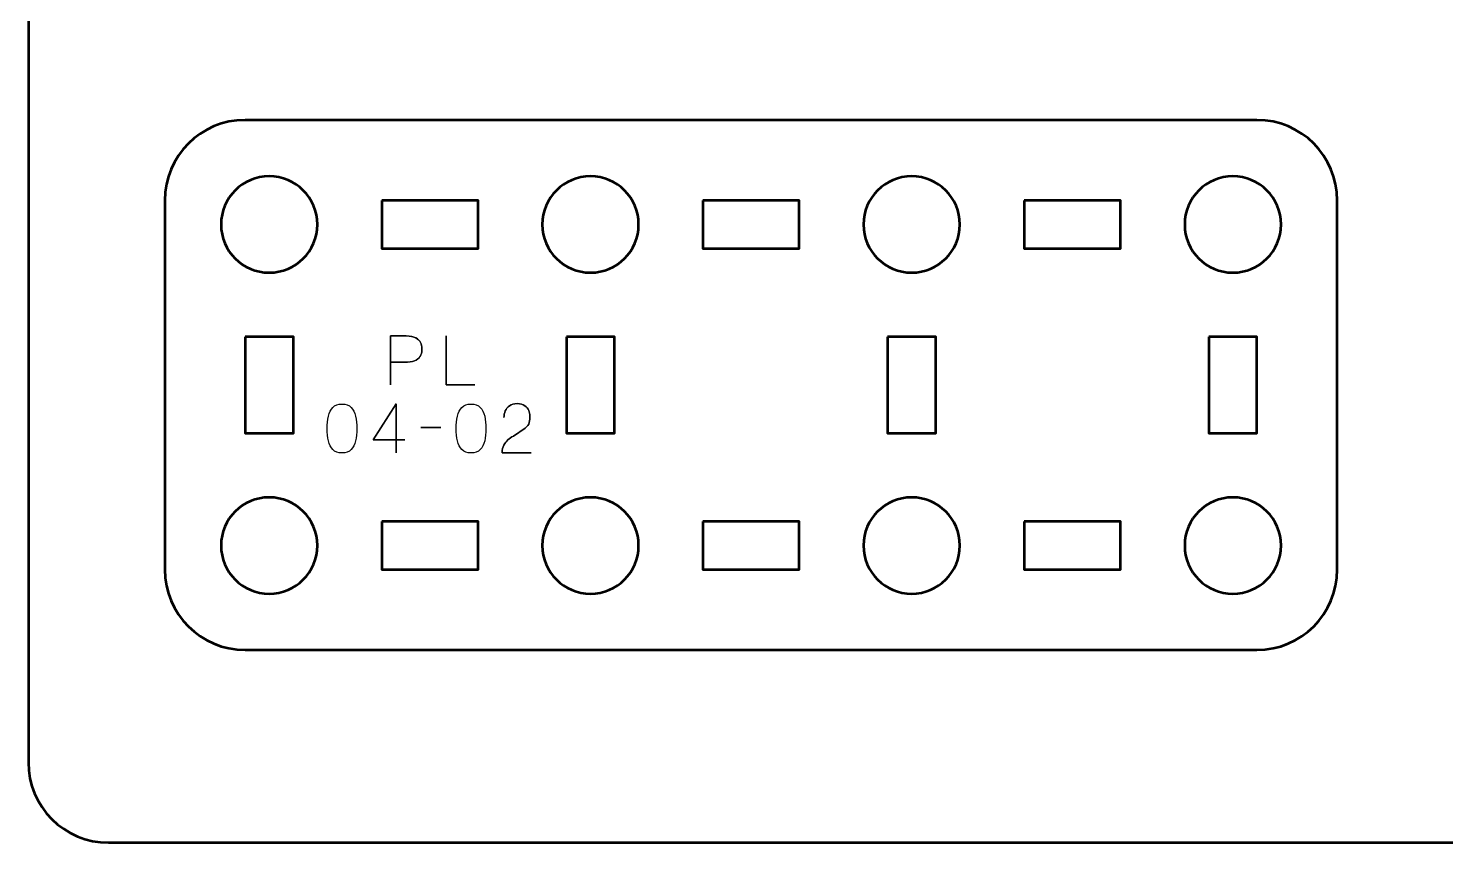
# Model space of a CAD drawing. Header units: centimetres. Extents: x -21 to 0, y -29.7 to 0.
# Drawn here: x -21 to -12.18, y -29.7 to -24.63 of the extents above; entities that cross this region are included whole.
import ezdxf

# ---------------------------------------------------------------- set-up
doc = ezdxf.new("R2010")
doc.units = ezdxf.units.CM
doc.header["$MEASUREMENT"] = 0
doc.layers.add('Layer 1', color=7, linetype='Continuous')

msp = doc.modelspace()

# ---------------------------------------------------------------- linework, layer by layer
at = {"layer": 'Layer 1', "color": 22, "lineweight": 53}
msp.add_open_spline([(-21.00003, -29.19996), (-21.00003, -29.19996), (-21.00003, -0.49992), (-21.00003, -0.49992), (-21.00003, -0.49992), (-21.00003, -0.22295), (-20.77694, 0.00004), (-20.49994, 0.00004), (-20.49994, 0.00004), (-20.49994, 0.00004), (-0.50008, 0.00004), (-0.50008, 0.00004), (-0.50008, 0.00004), (-0.22294, 0.00004), (0.00002, -0.22295), (0.00002, -0.49992), (0.00002, -0.49992), (0.00002, -0.49992), (0.00002, -29.19996), (0.00002, -29.19996), (0.00002, -29.19996), (0.00002, -29.47696), (-0.22294, -29.70005), (-0.50008, -29.70005), (-0.50008, -29.70005), (-0.50008, -29.70005), (-20.49994, -29.70005), (-20.49994, -29.70005), (-20.49994, -29.70005), (-20.77694, -29.70005), (-21.00003, -29.47696), (-21.00003, -29.19996)], degree=3, knots=[0, 0, 0, 0, 0.125, 0.125, 0.125, 0.125, 0.25, 0.25, 0.25, 0.25, 0.375, 0.375, 0.375, 0.375, 0.5, 0.5, 0.5, 0.5, 0.625, 0.625, 0.625, 0.625, 0.75, 0.75, 0.75, 0.75, 0.875, 0.875, 0.875, 0.875, 1, 1, 1, 1], dxfattribs=at)
at = {"layer": 'Layer 1', "color": 114, "lineweight": 53}
msp.add_open_spline([(-19.64992, -25.20001), (-19.64992, -25.20001), (-13.34996, -25.20001), (-13.34996, -25.20001), (-13.34996, -25.20001), (-13.07299, -25.20001), (-12.85, -25.42311), (-12.85, -25.70011), (-12.85, -25.70011), (-12.85, -25.70011), (-12.85, -28.00003), (-12.85, -28.00003), (-12.85, -28.00003), (-12.85, -28.27704), (-13.07299, -28.49999), (-13.34996, -28.49999), (-13.34996, -28.49999), (-13.34996, -28.49999), (-19.64992, -28.49999), (-19.64992, -28.49999), (-19.64992, -28.49999), (-19.92692, -28.49999), (-20.15001, -28.27704), (-20.15001, -28.00003), (-20.15001, -28.00003), (-20.15001, -28.00003), (-20.15001, -25.70011), (-20.15001, -25.70011), (-20.15001, -25.70011), (-20.15001, -25.42311), (-19.92692, -25.20001), (-19.64992, -25.20001)], degree=3, knots=[0, 0, 0, 0, 0.125, 0.125, 0.125, 0.125, 0.25, 0.25, 0.25, 0.25, 0.375, 0.375, 0.375, 0.375, 0.5, 0.5, 0.5, 0.5, 0.625, 0.625, 0.625, 0.625, 0.75, 0.75, 0.75, 0.75, 0.875, 0.875, 0.875, 0.875, 1, 1, 1, 1], dxfattribs=at)
at = {"layer": 'Layer 1', "lineweight": 53}
for points in [[(-19.19998, -25.85004), (-19.19998, -26.01581), (-19.33421, -26.15004), (-19.49999, -26.15004), (-19.49999, -26.15004), (-19.66565, -26.15004), (-19.79999, -26.01581), (-19.79999, -25.85004), (-19.79999, -25.85004), (-19.79999, -25.68438), (-19.66565, -25.55004), (-19.49999, -25.55004), (-19.49999, -25.55004), (-19.33421, -25.55004), (-19.19998, -25.68438), (-19.19998, -25.85004)], [(-17.19992, -25.85004), (-17.19992, -26.01581), (-17.33429, -26.15004), (-17.49992, -26.15004), (-17.49992, -26.15004), (-17.66569, -26.15004), (-17.79992, -26.01581), (-17.79992, -25.85004), (-17.79992, -25.85004), (-17.79992, -25.68438), (-17.66569, -25.55004), (-17.49992, -25.55004), (-17.49992, -25.55004), (-17.33429, -25.55004), (-17.19992, -25.68438), (-17.19992, -25.85004)], [(-15.2, -25.85004), (-15.2, -26.01581), (-15.33432, -26.15004), (-15.49999, -26.15004), (-15.49999, -26.15004), (-15.66562, -26.15004), (-15.79999, -26.01581), (-15.79999, -25.85004), (-15.79999, -25.85004), (-15.79999, -25.68438), (-15.66562, -25.55004), (-15.49999, -25.55004), (-15.49999, -25.55004), (-15.33432, -25.55004), (-15.2, -25.68438), (-15.2, -25.85004)], [(-13.20003, -25.85004), (-13.20003, -26.01581), (-13.33426, -26.15004), (-13.50003, -26.15004), (-13.50003, -26.15004), (-13.6657, -26.15004), (-13.80003, -26.01581), (-13.80003, -25.85004), (-13.80003, -25.85004), (-13.80003, -25.68438), (-13.6657, -25.55004), (-13.50003, -25.55004), (-13.50003, -25.55004), (-13.33426, -25.55004), (-13.20003, -25.68438), (-13.20003, -25.85004)], [(-18.79997, -25.70011), (-18.79997, -25.70011), (-18.19997, -25.70011), (-18.19997, -25.70011), (-18.19997, -25.70011), (-18.19997, -25.70011), (-18.19997, -26.00011), (-18.19997, -26.00011), (-18.19997, -26.00011), (-18.19997, -26.00011), (-18.79997, -26.00011), (-18.79997, -26.00011), (-18.79997, -26.00011), (-18.79997, -26.00011), (-18.79997, -25.70011), (-18.79997, -25.70011)], [(-16.80001, -25.70011), (-16.80001, -25.70011), (-16.20001, -25.70011), (-16.20001, -25.70011), (-16.20001, -25.70011), (-16.20001, -25.70011), (-16.20001, -26.00011), (-16.20001, -26.00011), (-16.20001, -26.00011), (-16.20001, -26.00011), (-16.80001, -26.00011), (-16.80001, -26.00011), (-16.80001, -26.00011), (-16.80001, -26.00011), (-16.80001, -25.70011), (-16.80001, -25.70011)], [(-14.79995, -25.70011), (-14.79995, -25.70011), (-14.19994, -25.70011), (-14.19994, -25.70011), (-14.19994, -25.70011), (-14.19994, -25.70011), (-14.19994, -26.00011), (-14.19994, -26.00011), (-14.19994, -26.00011), (-14.19994, -26.00011), (-14.79995, -26.00011), (-14.79995, -26.00011), (-14.79995, -26.00011), (-14.79995, -26.00011), (-14.79995, -25.70011), (-14.79995, -25.70011)], [(-19.64992, -26.55006), (-19.64992, -26.55006), (-19.34991, -26.55006), (-19.34991, -26.55006), (-19.34991, -26.55006), (-19.34991, -26.55006), (-19.34991, -27.15005), (-19.34991, -27.15005), (-19.34991, -27.15005), (-19.34991, -27.15005), (-19.64992, -27.15005), (-19.64992, -27.15005), (-19.64992, -27.15005), (-19.64992, -27.15005), (-19.64992, -26.55006), (-19.64992, -26.55006)], [(-17.64999, -26.55006), (-17.64999, -26.55006), (-17.34999, -26.55006), (-17.34999, -26.55006), (-17.34999, -26.55006), (-17.34999, -26.55006), (-17.34999, -27.15005), (-17.34999, -27.15005), (-17.34999, -27.15005), (-17.34999, -27.15005), (-17.64999, -27.15005), (-17.64999, -27.15005), (-17.64999, -27.15005), (-17.64999, -27.15005), (-17.64999, -26.55006), (-17.64999, -26.55006)], [(-15.65006, -26.55006), (-15.65006, -26.55006), (-15.35006, -26.55006), (-15.35006, -26.55006), (-15.35006, -26.55006), (-15.35006, -26.55006), (-15.35006, -27.15005), (-15.35006, -27.15005), (-15.35006, -27.15005), (-15.35006, -27.15005), (-15.65006, -27.15005), (-15.65006, -27.15005), (-15.65006, -27.15005), (-15.65006, -27.15005), (-15.65006, -26.55006), (-15.65006, -26.55006)], [(-13.64996, -26.55006), (-13.64996, -26.55006), (-13.34996, -26.55006), (-13.34996, -26.55006), (-13.34996, -26.55006), (-13.34996, -26.55006), (-13.34996, -27.15005), (-13.34996, -27.15005), (-13.34996, -27.15005), (-13.34996, -27.15005), (-13.64996, -27.15005), (-13.64996, -27.15005), (-13.64996, -27.15005), (-13.64996, -27.15005), (-13.64996, -26.55006), (-13.64996, -26.55006)], [(-19.19998, -27.8501), (-19.19998, -28.01573), (-19.33421, -28.15011), (-19.49999, -28.15011), (-19.49999, -28.15011), (-19.66565, -28.15011), (-19.79999, -28.01573), (-19.79999, -27.8501), (-19.79999, -27.8501), (-19.79999, -27.68433), (-19.66565, -27.5501), (-19.49999, -27.5501), (-19.49999, -27.5501), (-19.33421, -27.5501), (-19.19998, -27.68433), (-19.19998, -27.8501)], [(-17.19992, -27.8501), (-17.19992, -28.01573), (-17.33429, -28.15011), (-17.49992, -28.15011), (-17.49992, -28.15011), (-17.66569, -28.15011), (-17.79992, -28.01573), (-17.79992, -27.8501), (-17.79992, -27.8501), (-17.79992, -27.68433), (-17.66569, -27.5501), (-17.49992, -27.5501), (-17.49992, -27.5501), (-17.33429, -27.5501), (-17.19992, -27.68433), (-17.19992, -27.8501)], [(-15.2, -27.8501), (-15.2, -28.01573), (-15.33432, -28.15011), (-15.49999, -28.15011), (-15.49999, -28.15011), (-15.66562, -28.15011), (-15.79999, -28.01573), (-15.79999, -27.8501), (-15.79999, -27.8501), (-15.79999, -27.68433), (-15.66562, -27.5501), (-15.49999, -27.5501), (-15.49999, -27.5501), (-15.33432, -27.5501), (-15.2, -27.68433), (-15.2, -27.8501)], [(-13.20003, -27.8501), (-13.20003, -28.01573), (-13.33426, -28.15011), (-13.50003, -28.15011), (-13.50003, -28.15011), (-13.6657, -28.15011), (-13.80003, -28.01573), (-13.80003, -27.8501), (-13.80003, -27.8501), (-13.80003, -27.68433), (-13.6657, -27.5501), (-13.50003, -27.5501), (-13.50003, -27.5501), (-13.33426, -27.5501), (-13.20003, -27.68433), (-13.20003, -27.8501)], [(-18.79997, -27.70003), (-18.79997, -27.70003), (-18.19997, -27.70003), (-18.19997, -27.70003), (-18.19997, -27.70003), (-18.19997, -27.70003), (-18.19997, -28.00003), (-18.19997, -28.00003), (-18.19997, -28.00003), (-18.19997, -28.00003), (-18.79997, -28.00003), (-18.79997, -28.00003), (-18.79997, -28.00003), (-18.79997, -28.00003), (-18.79997, -27.70003), (-18.79997, -27.70003)], [(-16.80001, -27.70003), (-16.80001, -27.70003), (-16.20001, -27.70003), (-16.20001, -27.70003), (-16.20001, -27.70003), (-16.20001, -27.70003), (-16.20001, -28.00003), (-16.20001, -28.00003), (-16.20001, -28.00003), (-16.20001, -28.00003), (-16.80001, -28.00003), (-16.80001, -28.00003), (-16.80001, -28.00003), (-16.80001, -28.00003), (-16.80001, -27.70003), (-16.80001, -27.70003)], [(-14.79995, -27.70003), (-14.79995, -27.70003), (-14.19994, -27.70003), (-14.19994, -27.70003), (-14.19994, -27.70003), (-14.19994, -27.70003), (-14.19994, -28.00003), (-14.19994, -28.00003), (-14.19994, -28.00003), (-14.19994, -28.00003), (-14.79995, -28.00003), (-14.79995, -28.00003), (-14.79995, -28.00003), (-14.79995, -28.00003), (-14.79995, -27.70003), (-14.79995, -27.70003)]]:
    msp.add_open_spline(points, degree=3, knots=[0, 0, 0, 0, 0.25, 0.25, 0.25, 0.25, 0.5, 0.5, 0.5, 0.5, 0.75, 0.75, 0.75, 0.75, 1, 1, 1, 1], dxfattribs=at)
at = {"layer": 'Layer 1', "color": 40, "lineweight": 30}
for points, knots in [([(-18.74455, -26.85005), (-18.74455, -26.85005), (-18.74455, -26.54484), (-18.74455, -26.54484), (-18.74455, -26.54484), (-18.74455, -26.54484), (-18.64725, -26.54484), (-18.64725, -26.54484), (-18.64725, -26.54484), (-18.62164, -26.54512), (-18.60164, -26.54882), (-18.58745, -26.55598), (-18.58745, -26.55598), (-18.57356, -26.56329), (-18.56375, -26.57281), (-18.5581, -26.58466), (-18.5581, -26.58466), (-18.5526, -26.59652), (-18.54957, -26.60932), (-18.549, -26.62312), (-18.549, -26.62312), (-18.54833, -26.63716), (-18.55066, -26.65053), (-18.55616, -26.66319), (-18.55616, -26.66319), (-18.5617, -26.67589), (-18.57119, -26.68637), (-18.58442, -26.69448), (-18.58442, -26.69448), (-18.59793, -26.70263), (-18.61614, -26.70676), (-18.63928, -26.70704), (-18.63928, -26.70704), (-18.63928, -26.70704), (-18.74455, -26.70704), (-18.74455, -26.70704), (-18.74455, -26.70704), (-18.74455, -26.70704), (-18.63928, -26.70704), (-18.63928, -26.70704), (-18.63928, -26.70704), (-18.61652, -26.70676), (-18.5985, -26.70263), (-18.58499, -26.69448), (-18.58499, -26.69448), (-18.57161, -26.68637), (-18.56209, -26.67589), (-18.55645, -26.66319), (-18.55645, -26.66319), (-18.55094, -26.65053), (-18.54847, -26.63716), (-18.549, -26.62312), (-18.549, -26.62312), (-18.54957, -26.60932), (-18.5526, -26.59652), (-18.55824, -26.58466), (-18.55824, -26.58466), (-18.56403, -26.57281), (-18.57394, -26.56329), (-18.58788, -26.55598), (-18.58788, -26.55598), (-18.60206, -26.54882), (-18.62192, -26.54512), (-18.64725, -26.54484), (-18.64725, -26.54484), (-18.64725, -26.54484), (-18.74455, -26.54484), (-18.74455, -26.54484), (-18.74455, -26.54484), (-18.74455, -26.54484), (-18.74455, -26.85005), (-18.74455, -26.85005)], [0, 0, 0, 0, 0.0555556, 0.0555556, 0.0555556, 0.0555556, 0.1111111, 0.1111111, 0.1111111, 0.1111111, 0.1666667, 0.1666667, 0.1666667, 0.1666667, 0.2222222, 0.2222222, 0.2222222, 0.2222222, 0.2777778, 0.2777778, 0.2777778, 0.2777778, 0.3333333, 0.3333333, 0.3333333, 0.3333333, 0.3888889, 0.3888889, 0.3888889, 0.3888889, 0.4444444, 0.4444444, 0.4444444, 0.4444444, 0.5, 0.5, 0.5, 0.5, 0.5555556, 0.5555556, 0.5555556, 0.5555556, 0.6111111, 0.6111111, 0.6111111, 0.6111111, 0.6666667, 0.6666667, 0.6666667, 0.6666667, 0.7222222, 0.7222222, 0.7222222, 0.7222222, 0.7777778, 0.7777778, 0.7777778, 0.7777778, 0.8333333, 0.8333333, 0.8333333, 0.8333333, 0.8888889, 0.8888889, 0.8888889, 0.8888889, 0.9444444, 0.9444444, 0.9444444, 0.9444444, 1, 1, 1, 1]), ([(-18.21994, -26.85005), (-18.21994, -26.85005), (-18.39813, -26.85005), (-18.39813, -26.85005), (-18.39813, -26.85005), (-18.39813, -26.85005), (-18.39813, -26.54484), (-18.39813, -26.54484), (-18.39813, -26.54484), (-18.39813, -26.54484), (-18.39813, -26.85005), (-18.39813, -26.85005), (-18.39813, -26.85005), (-18.39813, -26.85005), (-18.21994, -26.85005), (-18.21994, -26.85005)], [0, 0, 0, 0, 0.25, 0.25, 0.25, 0.25, 0.5, 0.5, 0.5, 0.5, 0.75, 0.75, 0.75, 0.75, 1, 1, 1, 1]), ([(-19.04702, -27.27338), (-19.0225, -27.27314), (-19.00349, -27.26622), (-18.98997, -27.25271), (-18.98997, -27.25271), (-18.9766, -27.23923), (-18.96726, -27.22103), (-18.962, -27.19803), (-18.962, -27.19803), (-18.95692, -27.17513), (-18.95441, -27.14952), (-18.9547, -27.12098), (-18.9547, -27.12098), (-18.95441, -27.09287), (-18.95692, -27.06725), (-18.962, -27.04422), (-18.962, -27.04422), (-18.96726, -27.0215), (-18.9766, -27.0033), (-18.98997, -26.9895), (-18.98997, -26.9895), (-19.00349, -26.97603), (-19.0225, -26.96897), (-19.04702, -26.96858), (-19.04702, -26.96858), (-19.07171, -26.96897), (-19.09073, -26.97603), (-19.1041, -26.9895), (-19.1041, -26.9895), (-19.11757, -27.0033), (-19.12682, -27.0215), (-19.13193, -27.04422), (-19.13193, -27.04422), (-19.13715, -27.06725), (-19.13962, -27.09287), (-19.13923, -27.12098), (-19.13923, -27.12098), (-19.13962, -27.14952), (-19.13715, -27.17513), (-19.13193, -27.19803), (-19.13193, -27.19803), (-19.12682, -27.22103), (-19.11757, -27.23923), (-19.1041, -27.25271), (-19.1041, -27.25271), (-19.09073, -27.26622), (-19.07171, -27.27314), (-19.04702, -27.27338)], [0, 0, 0, 0, 0.0833333, 0.0833333, 0.0833333, 0.0833333, 0.1666667, 0.1666667, 0.1666667, 0.1666667, 0.25, 0.25, 0.25, 0.25, 0.3333333, 0.3333333, 0.3333333, 0.3333333, 0.4166667, 0.4166667, 0.4166667, 0.4166667, 0.5, 0.5, 0.5, 0.5, 0.5833333, 0.5833333, 0.5833333, 0.5833333, 0.6666667, 0.6666667, 0.6666667, 0.6666667, 0.75, 0.75, 0.75, 0.75, 0.8333333, 0.8333333, 0.8333333, 0.8333333, 0.9166667, 0.9166667, 0.9166667, 0.9166667, 1, 1, 1, 1]), ([(-19.04702, -27.27338), (-19.0225, -27.27314), (-19.00349, -27.26622), (-18.98997, -27.25271), (-18.98997, -27.25271), (-18.9766, -27.23923), (-18.96726, -27.22103), (-18.962, -27.19803), (-18.962, -27.19803), (-18.95692, -27.17513), (-18.95441, -27.14952), (-18.9547, -27.12098), (-18.9547, -27.12098), (-18.95441, -27.09287), (-18.95692, -27.06725), (-18.962, -27.04422), (-18.962, -27.04422), (-18.96726, -27.0215), (-18.9766, -27.0033), (-18.98997, -26.9895), (-18.98997, -26.9895), (-19.00349, -26.97603), (-19.0225, -26.96897), (-19.04702, -26.96858), (-19.04702, -26.96858), (-19.07171, -26.96897), (-19.09073, -26.97603), (-19.1041, -26.9895), (-19.1041, -26.9895), (-19.11757, -27.0033), (-19.12682, -27.0215), (-19.13193, -27.04422), (-19.13193, -27.04422), (-19.13715, -27.06725), (-19.13962, -27.09287), (-19.13923, -27.12098), (-19.13923, -27.12098), (-19.13962, -27.14952), (-19.13715, -27.17513), (-19.13193, -27.19803), (-19.13193, -27.19803), (-19.12682, -27.22103), (-19.11757, -27.23923), (-19.1041, -27.25271), (-19.1041, -27.25271), (-19.09073, -27.26622), (-19.07171, -27.27314), (-19.04702, -27.27338)], [0, 0, 0, 0, 0.0833333, 0.0833333, 0.0833333, 0.0833333, 0.1666667, 0.1666667, 0.1666667, 0.1666667, 0.25, 0.25, 0.25, 0.25, 0.3333333, 0.3333333, 0.3333333, 0.3333333, 0.4166667, 0.4166667, 0.4166667, 0.4166667, 0.5, 0.5, 0.5, 0.5, 0.5833333, 0.5833333, 0.5833333, 0.5833333, 0.6666667, 0.6666667, 0.6666667, 0.6666667, 0.75, 0.75, 0.75, 0.75, 0.8333333, 0.8333333, 0.8333333, 0.8333333, 0.9166667, 0.9166667, 0.9166667, 0.9166667, 1, 1, 1, 1]), ([(-18.71012, -27.27338), (-18.71012, -27.27338), (-18.71012, -26.96816), (-18.71012, -26.96816), (-18.71012, -26.96816), (-18.71012, -26.96816), (-18.85398, -27.1921), (-18.85398, -27.1921), (-18.85398, -27.1921), (-18.85398, -27.1921), (-18.65596, -27.1921), (-18.65596, -27.1921), (-18.65596, -27.1921), (-18.65596, -27.1921), (-18.85398, -27.1921), (-18.85398, -27.1921), (-18.85398, -27.1921), (-18.85398, -27.1921), (-18.71012, -26.96816), (-18.71012, -26.96816), (-18.71012, -26.96816), (-18.71012, -26.96816), (-18.71012, -27.27338), (-18.71012, -27.27338)], [0, 0, 0, 0, 0.1666667, 0.1666667, 0.1666667, 0.1666667, 0.3333333, 0.3333333, 0.3333333, 0.3333333, 0.5, 0.5, 0.5, 0.5, 0.6666667, 0.6666667, 0.6666667, 0.6666667, 0.8333333, 0.8333333, 0.8333333, 0.8333333, 1, 1, 1, 1]), ([(-18.24337, -27.27338), (-18.21885, -27.27314), (-18.19983, -27.26622), (-18.18632, -27.25271), (-18.18632, -27.25271), (-18.17295, -27.23923), (-18.1636, -27.22103), (-18.15835, -27.19803), (-18.15835, -27.19803), (-18.15327, -27.17513), (-18.15076, -27.14952), (-18.15104, -27.12098), (-18.15104, -27.12098), (-18.15076, -27.09287), (-18.15327, -27.06725), (-18.15835, -27.04422), (-18.15835, -27.04422), (-18.1636, -27.0215), (-18.17295, -27.0033), (-18.18632, -26.9895), (-18.18632, -26.9895), (-18.19983, -26.97603), (-18.21885, -26.96897), (-18.24337, -26.96858), (-18.24337, -26.96858), (-18.26802, -26.96897), (-18.28707, -26.97603), (-18.30041, -26.9895), (-18.30041, -26.9895), (-18.31392, -27.0033), (-18.32316, -27.0215), (-18.32824, -27.04422), (-18.32824, -27.04422), (-18.3335, -27.06725), (-18.33597, -27.09287), (-18.33558, -27.12098), (-18.33558, -27.12098), (-18.33597, -27.14952), (-18.3335, -27.17513), (-18.32824, -27.19803), (-18.32824, -27.19803), (-18.32316, -27.22103), (-18.31392, -27.23923), (-18.30041, -27.25271), (-18.30041, -27.25271), (-18.28707, -27.26622), (-18.26802, -27.27314), (-18.24337, -27.27338)], [0, 0, 0, 0, 0.0833333, 0.0833333, 0.0833333, 0.0833333, 0.1666667, 0.1666667, 0.1666667, 0.1666667, 0.25, 0.25, 0.25, 0.25, 0.3333333, 0.3333333, 0.3333333, 0.3333333, 0.4166667, 0.4166667, 0.4166667, 0.4166667, 0.5, 0.5, 0.5, 0.5, 0.5833333, 0.5833333, 0.5833333, 0.5833333, 0.6666667, 0.6666667, 0.6666667, 0.6666667, 0.75, 0.75, 0.75, 0.75, 0.8333333, 0.8333333, 0.8333333, 0.8333333, 0.9166667, 0.9166667, 0.9166667, 0.9166667, 1, 1, 1, 1]), ([(-18.24337, -27.27338), (-18.21885, -27.27314), (-18.19983, -27.26622), (-18.18632, -27.25271), (-18.18632, -27.25271), (-18.17295, -27.23923), (-18.1636, -27.22103), (-18.15835, -27.19803), (-18.15835, -27.19803), (-18.15327, -27.17513), (-18.15076, -27.14952), (-18.15104, -27.12098), (-18.15104, -27.12098), (-18.15076, -27.09287), (-18.15327, -27.06725), (-18.15835, -27.04422), (-18.15835, -27.04422), (-18.1636, -27.0215), (-18.17295, -27.0033), (-18.18632, -26.9895), (-18.18632, -26.9895), (-18.19983, -26.97603), (-18.21885, -26.96897), (-18.24337, -26.96858), (-18.24337, -26.96858), (-18.26802, -26.96897), (-18.28707, -26.97603), (-18.30041, -26.9895), (-18.30041, -26.9895), (-18.31392, -27.0033), (-18.32316, -27.0215), (-18.32824, -27.04422), (-18.32824, -27.04422), (-18.3335, -27.06725), (-18.33597, -27.09287), (-18.33558, -27.12098), (-18.33558, -27.12098), (-18.33597, -27.14952), (-18.3335, -27.17513), (-18.32824, -27.19803), (-18.32824, -27.19803), (-18.32316, -27.22103), (-18.31392, -27.23923), (-18.30041, -27.25271), (-18.30041, -27.25271), (-18.28707, -27.26622), (-18.26802, -27.27314), (-18.24337, -27.27338)], [0, 0, 0, 0, 0.0833333, 0.0833333, 0.0833333, 0.0833333, 0.1666667, 0.1666667, 0.1666667, 0.1666667, 0.25, 0.25, 0.25, 0.25, 0.3333333, 0.3333333, 0.3333333, 0.3333333, 0.4166667, 0.4166667, 0.4166667, 0.4166667, 0.5, 0.5, 0.5, 0.5, 0.5833333, 0.5833333, 0.5833333, 0.5833333, 0.6666667, 0.6666667, 0.6666667, 0.6666667, 0.75, 0.75, 0.75, 0.75, 0.8333333, 0.8333333, 0.8333333, 0.8333333, 0.9166667, 0.9166667, 0.9166667, 0.9166667, 1, 1, 1, 1]), ([(-17.86868, -27.27338), (-17.86868, -27.27338), (-18.05033, -27.27338), (-18.05033, -27.27338), (-18.05033, -27.27338), (-18.04976, -27.25313), (-18.04602, -27.23673), (-18.03928, -27.22392), (-18.03928, -27.22392), (-18.03269, -27.21126), (-18.02411, -27.20064), (-18.01367, -27.1921), (-18.01367, -27.1921), (-18.00334, -27.18381), (-17.99201, -27.1757), (-17.97963, -27.16797), (-17.97963, -27.16797), (-17.97963, -27.16797), (-17.90727, -27.11975), (-17.90727, -27.11975), (-17.90727, -27.11975), (-17.89295, -27.10927), (-17.88427, -27.09699), (-17.88124, -27.08324), (-17.88124, -27.08324), (-17.87835, -27.06944), (-17.87708, -27.0554), (-17.87764, -27.0409), (-17.87764, -27.0409), (-17.8775, -27.03113), (-17.87986, -27.02037), (-17.88452, -27.00866), (-17.88452, -27.00866), (-17.88935, -26.99723), (-17.89736, -26.98732), (-17.90865, -26.97878), (-17.90865, -26.97878), (-17.92008, -26.97049), (-17.93567, -26.96608), (-17.9555, -26.96569), (-17.9555, -26.96569), (-17.97561, -26.96608), (-17.99187, -26.97049), (-18.00401, -26.97892), (-18.00401, -26.97892), (-18.01628, -26.98746), (-18.0251, -26.99832), (-18.03046, -27.01145), (-18.03046, -27.01145), (-18.03597, -27.02478), (-18.03861, -27.03857), (-18.03847, -27.05276), (-18.03847, -27.05276), (-18.03861, -27.03857), (-18.03597, -27.02478), (-18.03046, -27.01145), (-18.03046, -27.01145), (-18.0251, -26.99832), (-18.01628, -26.98746), (-18.00401, -26.97892), (-18.00401, -26.97892), (-17.99187, -26.97049), (-17.97561, -26.96608), (-17.9555, -26.96569), (-17.9555, -26.96569), (-17.93567, -26.96608), (-17.92008, -26.97049), (-17.90865, -26.97878), (-17.90865, -26.97878), (-17.89736, -26.98732), (-17.88935, -26.99723), (-17.88452, -27.00866), (-17.88452, -27.00866), (-17.87986, -27.02037), (-17.8775, -27.03113), (-17.87764, -27.0409), (-17.87764, -27.0409), (-17.87708, -27.0554), (-17.87835, -27.06944), (-17.88124, -27.08324), (-17.88124, -27.08324), (-17.88427, -27.09699), (-17.89295, -27.10927), (-17.90727, -27.11975), (-17.90727, -27.11975), (-17.90727, -27.11975), (-17.97963, -27.16797), (-17.97963, -27.16797), (-17.97963, -27.16797), (-17.99201, -27.1757), (-18.00334, -27.18381), (-18.01367, -27.1921), (-18.01367, -27.1921), (-18.02411, -27.20064), (-18.03269, -27.21126), (-18.03928, -27.22392), (-18.03928, -27.22392), (-18.04602, -27.23673), (-18.04976, -27.25313), (-18.05033, -27.27338), (-18.05033, -27.27338), (-18.05033, -27.27338), (-17.86868, -27.27338), (-17.86868, -27.27338)], [0, 0, 0, 0, 0.0384615, 0.0384615, 0.0384615, 0.0384615, 0.0769231, 0.0769231, 0.0769231, 0.0769231, 0.1153846, 0.1153846, 0.1153846, 0.1153846, 0.1538462, 0.1538462, 0.1538462, 0.1538462, 0.1923077, 0.1923077, 0.1923077, 0.1923077, 0.2307692, 0.2307692, 0.2307692, 0.2307692, 0.2692308, 0.2692308, 0.2692308, 0.2692308, 0.3076923, 0.3076923, 0.3076923, 0.3076923, 0.3461538, 0.3461538, 0.3461538, 0.3461538, 0.3846154, 0.3846154, 0.3846154, 0.3846154, 0.4230769, 0.4230769, 0.4230769, 0.4230769, 0.4615385, 0.4615385, 0.4615385, 0.4615385, 0.5, 0.5, 0.5, 0.5, 0.5384615, 0.5384615, 0.5384615, 0.5384615, 0.5769231, 0.5769231, 0.5769231, 0.5769231, 0.6153846, 0.6153846, 0.6153846, 0.6153846, 0.6538462, 0.6538462, 0.6538462, 0.6538462, 0.6923077, 0.6923077, 0.6923077, 0.6923077, 0.7307692, 0.7307692, 0.7307692, 0.7307692, 0.7692308, 0.7692308, 0.7692308, 0.7692308, 0.8076923, 0.8076923, 0.8076923, 0.8076923, 0.8461538, 0.8461538, 0.8461538, 0.8461538, 0.8846154, 0.8846154, 0.8846154, 0.8846154, 0.9230769, 0.9230769, 0.9230769, 0.9230769, 0.9615385, 0.9615385, 0.9615385, 0.9615385, 1, 1, 1, 1]), ([(-18.55549, -27.11382), (-18.55549, -27.11382), (-18.43231, -27.11382), (-18.43231, -27.11382), (-18.43231, -27.11382), (-18.43231, -27.11382), (-18.55549, -27.11382), (-18.55549, -27.11382)], [0, 0, 0, 0, 0.5, 0.5, 0.5, 0.5, 1, 1, 1, 1])]:
    msp.add_open_spline(points, degree=3, knots=knots, dxfattribs=at)

doc.saveas('drawing.dxf')
